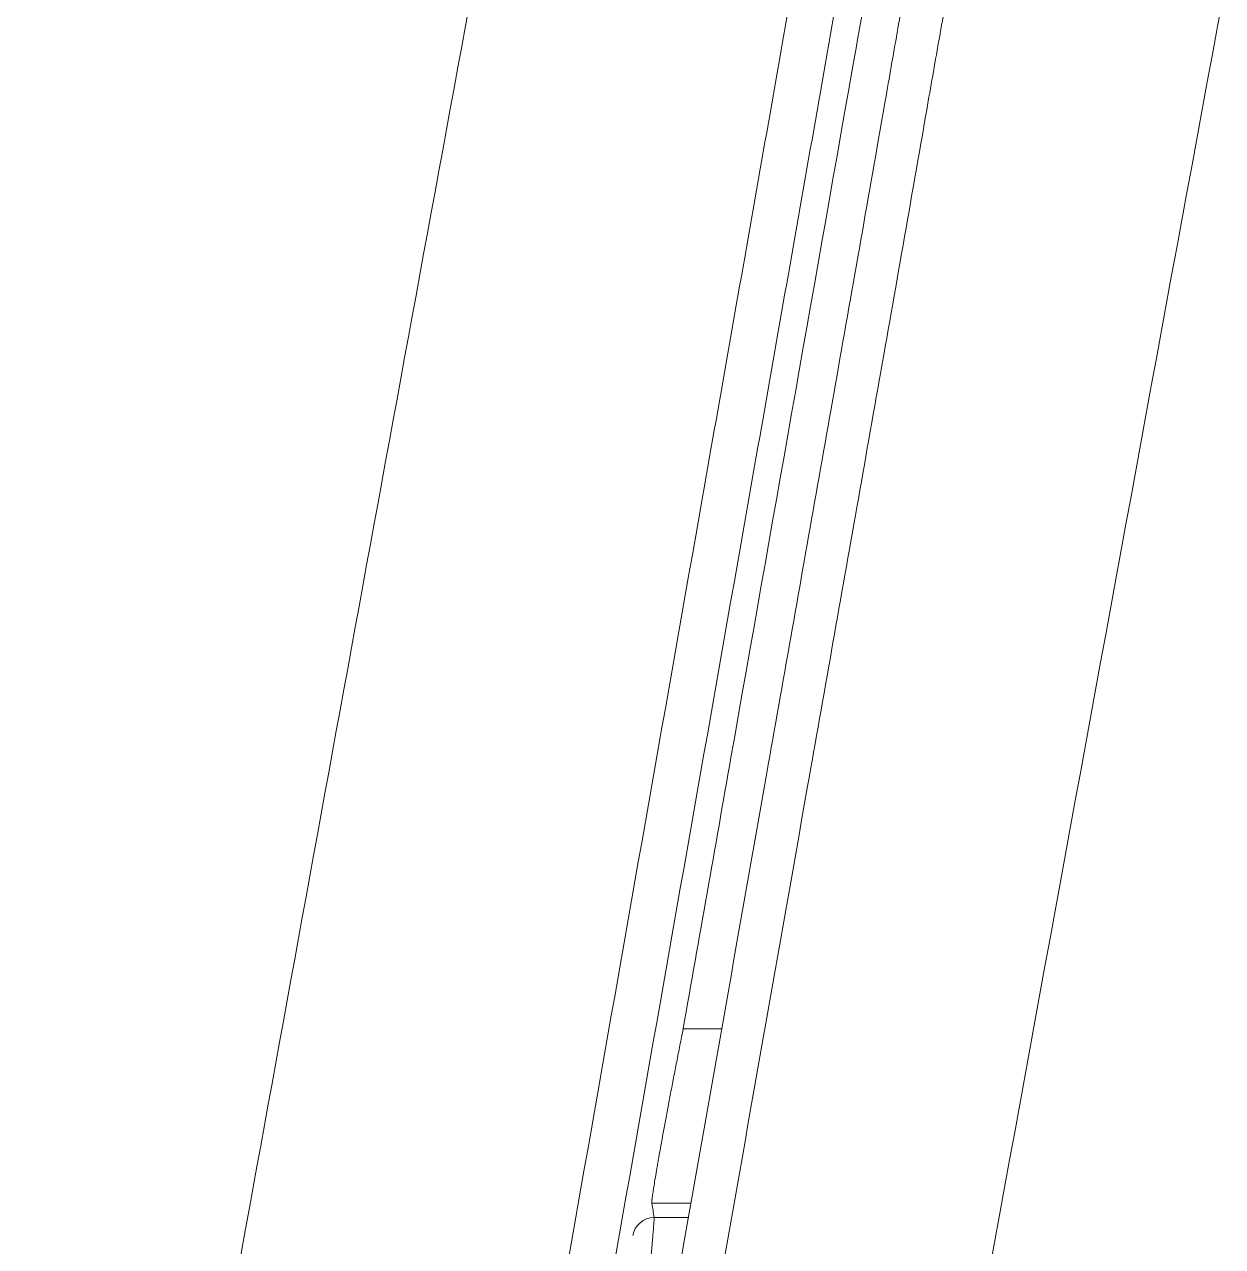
# Model space of a CAD drawing. Header units: inches. Extents: x 3778 to 56227, y -16914 to 35091.
# Drawn here: x 46602.76 to 46630.33, y -10785.13 to -10757.02 of the extents above; entities that cross this region are included whole.
import ezdxf

# ---------------------------------------------------------------- set-up
doc = ezdxf.new("R2010")
doc.units = ezdxf.units.IN
doc.header["$LTSCALE"] = 100
doc.header["$MEASUREMENT"] = 0
doc.layers.add('2-con', color=2, linetype='Continuous')
doc.layers.add('mark-B', color=2, linetype='Continuous', lineweight=20)

# ---------------------------------------------------------------- blocks, each defined once
blk = doc.blocks.new('무풍1way 일반')
at = {"layer": 'mark-B'}
for p, q in [((511.8, -265.542), (511.004, -265.542)), ((511.8, -265.542), (511.004, -265.542)), ((510.946, -265.871), (511.853, -265.871)), ((510.946, -265.871), (511.853, -265.871)), ((511.133, -269.882), (510.24, -269.882)), ((511.133, -269.882), (510.24, -269.882))]:
    blk.add_line(p, q, dxfattribs=at)
blk.add_ellipse((511.8, -265.04), major_axis=(0.496, 0.08), ratio=0.998594, start_param=4.552119, end_param=5.947734, dxfattribs=at)
blk.add_ellipse((511.8, -265.04), major_axis=(0.496, 0.08), ratio=0.998594, start_param=4.552119, end_param=5.947734, dxfattribs=at)
for points, knots in [([(512.441, -312.987), (512.912, -310.444), (513.854, -305.357), (515.732, -295.182), (519.004, -277.374), (523.633, -251.928), (529.119, -221.38), (534.536, -190.823), (539.883, -160.255), (545.162, -129.677), (550.374, -99.089), (553.802, -78.69), (555.508, -68.49)], [0, 0, 0, 0, 0.03125, 0.0625, 0.125, 0.25, 0.375, 0.5, 0.625, 0.75, 0.875, 1, 1, 1, 1]), ([(512.441, -312.987), (512.912, -310.444), (513.854, -305.357), (515.732, -295.182), (519.004, -277.374), (523.633, -251.928), (529.119, -221.38), (534.536, -190.823), (539.883, -160.255), (545.162, -129.677), (550.374, -99.089), (553.802, -78.69), (555.508, -68.49)], [0, 0, 0, 0, 0.03125, 0.0625, 0.125, 0.25, 0.375, 0.5, 0.625, 0.75, 0.875, 1, 1, 1, 1]), ([(507.391, -294.751), (507.806, -292.396), (508.22, -290.042), (509.049, -285.332), (509.463, -282.978), (510.706, -275.914), (511.535, -271.205), (514.02, -257.077), (515.677, -247.659), (520.646, -219.406), (523.956, -200.571), (528.921, -172.32), (530.575, -162.903), (533.883, -144.07), (535.536, -134.653), (538.843, -115.821), (540.495, -106.405), (543.8, -87.574), (545.452, -78.159), (547.103, -68.744)], [0, 0, 0, 0, 0.03125, 0.03125, 0.0625, 0.0625, 0.125, 0.125, 0.25, 0.25, 0.5, 0.5, 0.625, 0.625, 0.75, 0.75, 0.875, 0.875, 1, 1, 1, 1]), ([(507.391, -294.751), (507.806, -292.396), (508.22, -290.042), (509.049, -285.332), (509.463, -282.978), (510.706, -275.914), (511.535, -271.205), (514.02, -257.077), (515.677, -247.659), (520.646, -219.406), (523.956, -200.571), (528.921, -172.32), (530.575, -162.903), (533.883, -144.07), (535.536, -134.653), (538.843, -115.821), (540.495, -106.405), (543.8, -87.574), (545.452, -78.159), (547.103, -68.744)], [0, 0, 0, 0, 0.03125, 0.03125, 0.0625, 0.0625, 0.125, 0.125, 0.25, 0.25, 0.5, 0.5, 0.625, 0.625, 0.75, 0.75, 0.875, 0.875, 1, 1, 1, 1]), ([(548.164, -68.893), (546.512, -78.309), (544.86, -87.725), (541.553, -106.557), (539.9, -115.973), (536.592, -134.807), (534.937, -144.224), (531.628, -163.058), (529.972, -172.476), (525.006, -200.728), (521.693, -219.565), (516.723, -247.82), (515.065, -257.239), (512.579, -271.367), (511.75, -276.077), (510.507, -283.141), (510.092, -285.496), (509.263, -290.205), (508.849, -292.56), (508.434, -294.915)], [0, 0, 0, 0, 0.125, 0.125, 0.25, 0.25, 0.375, 0.375, 0.5, 0.5, 0.75, 0.75, 0.875, 0.875, 0.9375, 0.9375, 0.96875, 0.96875, 1, 1, 1, 1]), ([(548.164, -68.893), (546.512, -78.309), (544.86, -87.725), (541.553, -106.557), (539.9, -115.973), (536.592, -134.807), (534.937, -144.224), (531.628, -163.058), (529.972, -172.476), (525.006, -200.728), (521.693, -219.565), (516.723, -247.82), (515.065, -257.239), (512.579, -271.367), (511.75, -276.077), (510.507, -283.141), (510.092, -285.496), (509.263, -290.205), (508.849, -292.56), (508.434, -294.915)], [0, 0, 0, 0, 0.125, 0.125, 0.25, 0.25, 0.375, 0.375, 0.5, 0.5, 0.75, 0.75, 0.875, 0.875, 0.9375, 0.9375, 0.96875, 0.96875, 1, 1, 1, 1]), ([(503.469, -300.27), (503.489, -300.208), (503.509, -300.145), (503.548, -300.019), (503.607, -299.831), (503.741, -299.39), (503.852, -299.01), (503.994, -298.503), (504.064, -298.249), (504.198, -297.74), (504.262, -297.485), (504.388, -296.973), (504.448, -296.717), (504.564, -296.203), (504.62, -295.946), (504.781, -295.173), (504.88, -294.655), (505.023, -293.878), (505.07, -293.619), (505.163, -293.101), (505.301, -292.323), (505.437, -291.545), (505.709, -289.988), (505.89, -288.95), (506.437, -285.838), (506.804, -283.763), (507.537, -279.614), (507.903, -277.539), (509.734, -267.165), (511.195, -258.866), (513.385, -246.417), (514.115, -242.267), (515.575, -233.968), (516.305, -229.818), (518.496, -217.37), (519.957, -209.071), (524.339, -184.175), (527.26, -167.579), (531.64, -142.686), (533.1, -134.388), (536.02, -117.794), (537.479, -109.497), (538.939, -101.2)], [0, 0, 0, 0, 0.000977, 0.000977, 0.001953, 0.003906, 0.007813, 0.007813, 0.011719, 0.011719, 0.015625, 0.015625, 0.019531, 0.019531, 0.023438, 0.023438, 0.03125, 0.03125, 0.035156, 0.035156, 0.039063, 0.046875, 0.046875, 0.0625, 0.0625, 0.09375, 0.09375, 0.125, 0.125, 0.25, 0.25, 0.3125, 0.3125, 0.375, 0.375, 0.5, 0.5, 0.75, 0.75, 0.875, 0.875, 1, 1, 1, 1]), ([(539.889, -101.403), (538.43, -109.705), (536.969, -118.007), (534.049, -134.611), (532.589, -142.914), (528.207, -167.821), (525.286, -184.427), (520.902, -209.338), (519.44, -217.641), (517.248, -230.097), (516.518, -234.249), (515.057, -242.553), (514.326, -246.705), (512.135, -259.161), (510.673, -267.466), (508.842, -277.845), (508.475, -279.921), (507.742, -284.073), (507.375, -286.149), (506.828, -289.263), (506.646, -290.302), (506.374, -291.859), (506.238, -292.638), (506.1, -293.416), (506.006, -293.935), (505.959, -294.194), (505.815, -294.971), (505.715, -295.489), (505.552, -296.262), (505.496, -296.519), (505.379, -297.033), (505.319, -297.29), (505.193, -297.801), (505.128, -298.057), (504.994, -298.567), (504.924, -298.821), (504.71, -299.582), (504.559, -300.086), (504.4, -300.589)], [0, 0, 0, 0, 0.125, 0.125, 0.25, 0.25, 0.5, 0.5, 0.625, 0.625, 0.6875, 0.6875, 0.75, 0.75, 0.875, 0.875, 0.90625, 0.90625, 0.9375, 0.9375, 0.953125, 0.953125, 0.960937, 0.964844, 0.964844, 0.96875, 0.96875, 0.976562, 0.976562, 0.980469, 0.980469, 0.984375, 0.984375, 0.988281, 0.988281, 0.992187, 0.992187, 1, 1, 1, 1]), ([(511.8, -265.542), (511.799, -265.538), (511.8, -265.529), (511.801, -265.506), (511.801, -265.497), (511.803, -265.476), (511.804, -265.464), (511.806, -265.424), (511.809, -265.392), (511.813, -265.337), (511.814, -265.317), (511.818, -265.275), (511.819, -265.253), (511.825, -265.184), (511.829, -265.134), (511.836, -265.054), (511.838, -265.026), (511.843, -264.969), (511.845, -264.94), (511.852, -264.852), (511.858, -264.792), (511.866, -264.698), (511.869, -264.666), (511.874, -264.603), (511.877, -264.571), (511.88, -264.539)], [0, 0, 0, 0, 0.125, 0.125, 0.1875, 0.1875, 0.25, 0.25, 0.375, 0.375, 0.4375, 0.4375, 0.5, 0.5, 0.625, 0.625, 0.6875, 0.6875, 0.75, 0.75, 0.875, 0.875, 0.9375, 0.9375, 1, 1, 1, 1]), ([(511.8, -265.542), (511.799, -265.538), (511.8, -265.529), (511.801, -265.506), (511.801, -265.497), (511.803, -265.476), (511.804, -265.464), (511.806, -265.424), (511.809, -265.392), (511.813, -265.337), (511.814, -265.317), (511.818, -265.275), (511.819, -265.253), (511.825, -265.184), (511.829, -265.134), (511.836, -265.054), (511.838, -265.026), (511.843, -264.969), (511.845, -264.94), (511.852, -264.852), (511.858, -264.792), (511.866, -264.698), (511.869, -264.666), (511.874, -264.603), (511.877, -264.571), (511.88, -264.539)], [0, 0, 0, 0, 0.125, 0.125, 0.1875, 0.1875, 0.25, 0.25, 0.375, 0.375, 0.4375, 0.4375, 0.5, 0.5, 0.625, 0.625, 0.6875, 0.6875, 0.75, 0.75, 0.875, 0.875, 0.9375, 0.9375, 1, 1, 1, 1]), ([(511.133, -269.882), (511.158, -269.755), (511.183, -269.629), (511.22, -269.441), (511.233, -269.378), (511.257, -269.252), (511.269, -269.19), (511.306, -269.003), (511.353, -268.758), (511.422, -268.402), (511.465, -268.172), (511.497, -268.003), (511.507, -267.947), (511.528, -267.836), (511.538, -267.782), (511.568, -267.621), (511.606, -267.414), (511.641, -267.222), (511.674, -267.038), (511.69, -266.949), (511.712, -266.822), (511.719, -266.781), (511.733, -266.701), (511.74, -266.663), (511.759, -266.551), (511.782, -266.412), (511.801, -266.294), (511.814, -266.213), (511.818, -266.187), (511.825, -266.138), (511.828, -266.116), (511.837, -266.052), (511.847, -265.978), (511.852, -265.929), (511.854, -265.891), (511.854, -265.878), (511.853, -265.871)], [0, 0, 0, 0, 0.0625, 0.0625, 0.09375, 0.09375, 0.125, 0.125, 0.1875, 0.25, 0.3125, 0.3125, 0.34375, 0.34375, 0.375, 0.375, 0.4375, 0.5, 0.5, 0.5625, 0.5625, 0.59375, 0.59375, 0.625, 0.625, 0.6875, 0.75, 0.75, 0.78125, 0.78125, 0.8125, 0.8125, 0.875, 0.9375, 0.9375, 1, 1, 1, 1]), ([(511.133, -269.882), (511.158, -269.755), (511.183, -269.629), (511.22, -269.441), (511.233, -269.378), (511.257, -269.252), (511.269, -269.19), (511.306, -269.003), (511.353, -268.758), (511.422, -268.402), (511.465, -268.172), (511.497, -268.003), (511.507, -267.947), (511.528, -267.836), (511.538, -267.782), (511.568, -267.621), (511.606, -267.414), (511.641, -267.222), (511.674, -267.038), (511.69, -266.949), (511.712, -266.822), (511.719, -266.781), (511.733, -266.701), (511.74, -266.663), (511.759, -266.551), (511.782, -266.412), (511.801, -266.294), (511.814, -266.213), (511.818, -266.187), (511.825, -266.138), (511.828, -266.116), (511.837, -266.052), (511.847, -265.978), (511.852, -265.929), (511.854, -265.891), (511.854, -265.878), (511.853, -265.871)], [0, 0, 0, 0, 0.0625, 0.0625, 0.09375, 0.09375, 0.125, 0.125, 0.1875, 0.25, 0.3125, 0.3125, 0.34375, 0.34375, 0.375, 0.375, 0.4375, 0.5, 0.5, 0.5625, 0.5625, 0.59375, 0.59375, 0.625, 0.625, 0.6875, 0.75, 0.75, 0.78125, 0.78125, 0.8125, 0.8125, 0.875, 0.9375, 0.9375, 1, 1, 1, 1]), ([(506.371, -296.89), (506.429, -296.56), (506.487, -296.231), (506.778, -294.583), (507.01, -293.264), (508.173, -286.672), (509.103, -281.398), (510.4, -274.043), (510.767, -271.963), (511.133, -269.882)], [0, 0, 0, 0, 0.036614, 0.036614, 0.183071, 0.183071, 0.768899, 0.768899, 1, 1, 1, 1]), ([(506.371, -296.89), (506.429, -296.56), (506.487, -296.231), (506.778, -294.583), (507.01, -293.264), (508.173, -286.672), (509.103, -281.398), (510.4, -274.043), (510.767, -271.963), (511.133, -269.882)], [0, 0, 0, 0, 0.036614, 0.036614, 0.183071, 0.183071, 0.768899, 0.768899, 1, 1, 1, 1])]:
    blk.add_open_spline(points, degree=3, knots=knots, dxfattribs=at)
for points in [[(506.166, -252.885), (503.706, -266.451), (501.224, -280.013), (498.722, -293.572)], [(511.853, -265.871), (511.835, -265.761), (511.817, -265.652), (511.8, -265.542)], [(511.853, -265.871), (511.835, -265.761), (511.817, -265.652), (511.8, -265.542)]]:
    blk.add_open_spline(points, degree=3, dxfattribs=at)
blk = doc.blocks.new('dpdjzjs')
at = {"layer": 'mark-B', "rotation": 180}
blk.add_blockref('무풍1way 일반', (183099.915, 90780.439), dxfattribs=at)

msp = doc.modelspace()

# ---------------------------------------------------------------- block references
at = {"layer": '2-con'}
msp.add_blockref('dpdjzjs', (-135970.865, -101830.442), dxfattribs=at)

doc.saveas('drawing.dxf')
